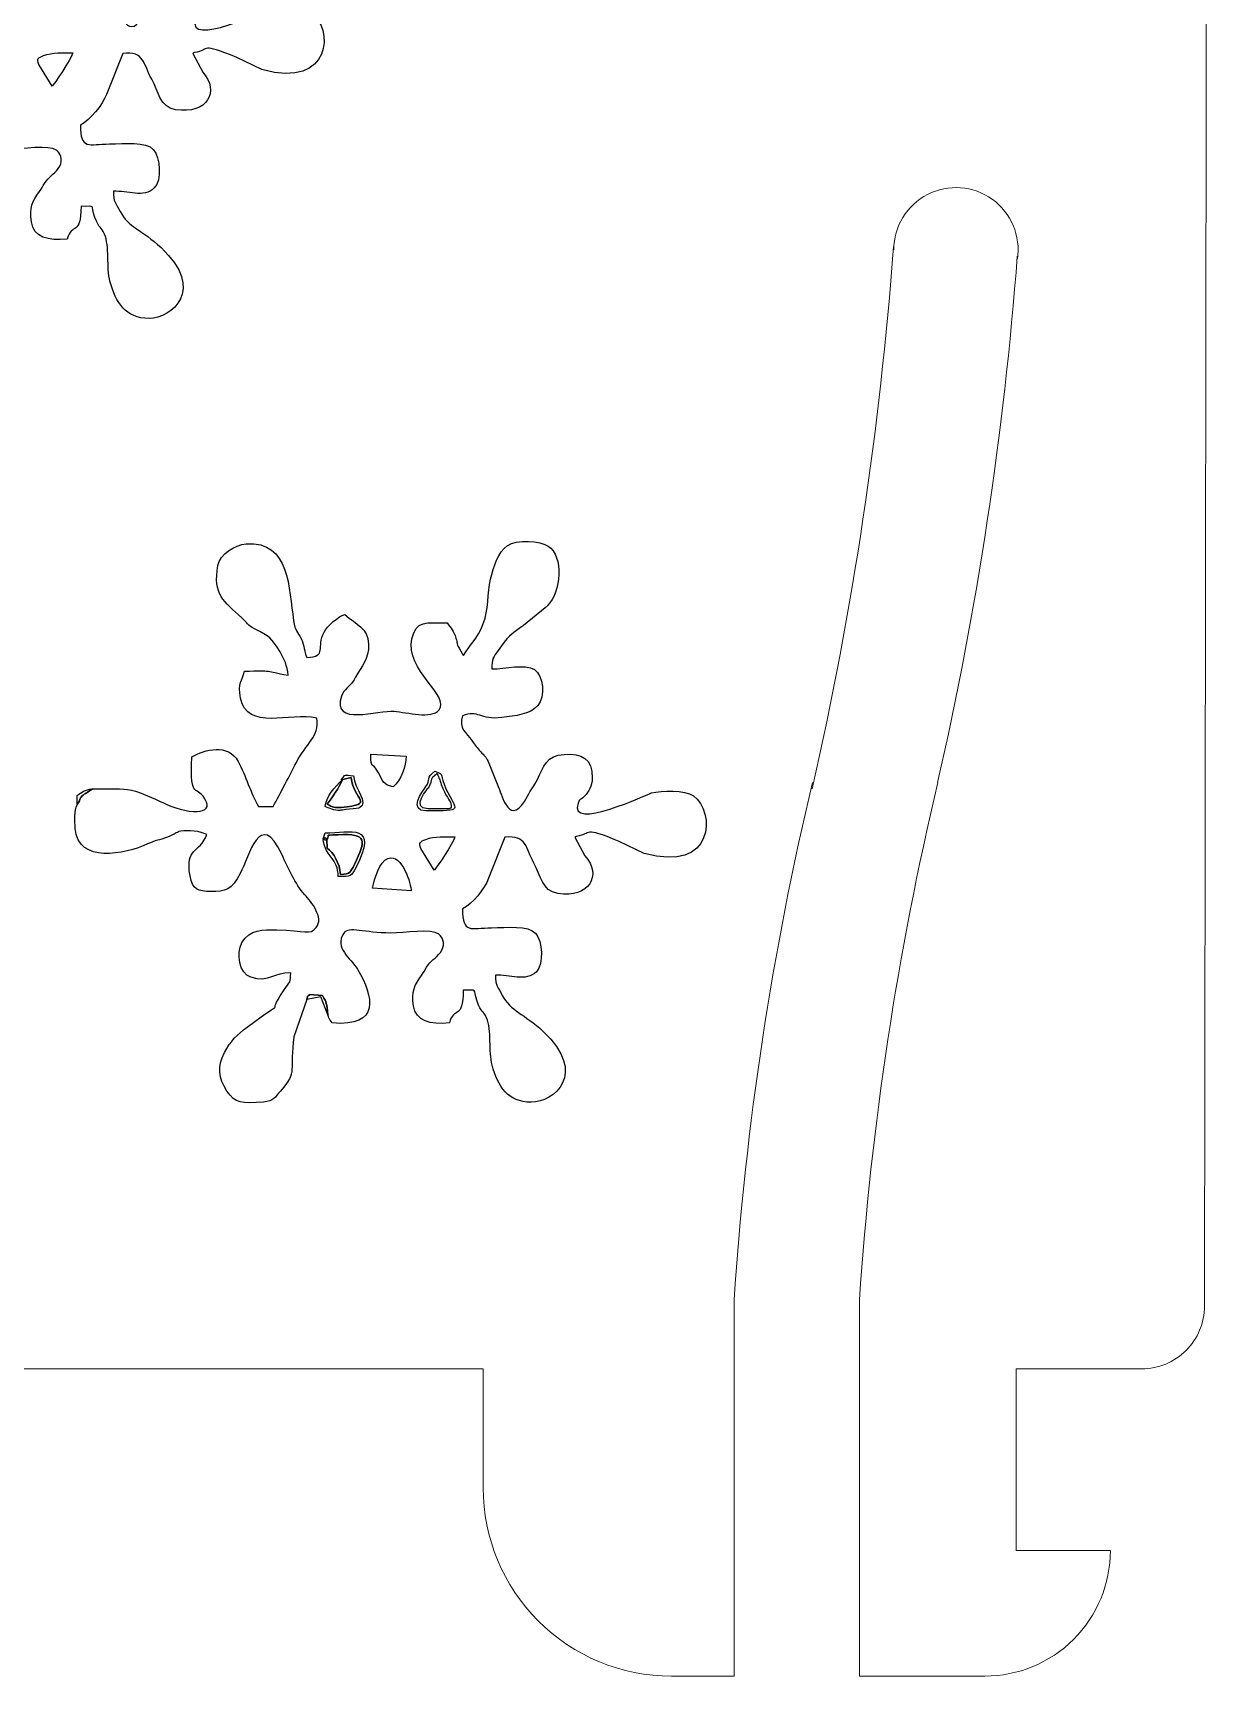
# Model space of a CAD drawing. Header units: centimetres. Extents: x -30.2 to 10.2, y 0.4 to 20.1.
# Drawn here: x -16.696 to -14.825, y 9.796 to 12.416 of the extents above; entities that cross this region are included whole.
import ezdxf

# ---------------------------------------------------------------- set-up
doc = ezdxf.new("R2010")
doc.units = ezdxf.units.CM
doc.header["$MEASUREMENT"] = 0
doc.layers.add('Layer 1', color=7, linetype='Continuous')

msp = doc.modelspace()

# ---------------------------------------------------------------- linework, layer by layer
at = {"layer": 'Layer 1', "color": 250}
for points in [[(-16.86859, 12.1249), (-16.86605, 12.13232), (-16.86923, 12.12813), (-16.86412, 12.13256), (-16.86412, 12.13256), (-16.86412, 12.13256), (-16.84359, 12.13119), (-16.84359, 12.13119), (-16.84359, 12.13119), (-16.83646, 12.11801), (-16.83745, 12.12), (-16.83519, 12.10041), (-16.83519, 12.10041), (-16.83237, 12.0912), (-16.83325, 12.09482), (-16.8281, 12.08722), (-16.8281, 12.08722), (-16.75078, 12.08069), (-16.7618, 12.12911), (-16.78797, 12.1731), (-16.78797, 12.1731), (-16.79846, 12.19072), (-16.82588, 12.20671), (-16.80949, 12.2306), (-16.80949, 12.2306), (-16.80175, 12.24186), (-16.77751, 12.23061), (-16.73471, 12.23061), (-16.73471, 12.23061), (-16.71369, 12.23062), (-16.66975, 12.23805), (-16.65838, 12.22897), (-16.65838, 12.22897), (-16.64918, 12.22161), (-16.64842, 12.20981), (-16.65567, 12.19979), (-16.65567, 12.19979), (-16.66304, 12.18961), (-16.67122, 12.18695), (-16.67758, 12.17624), (-16.67758, 12.17624), (-16.6811, 12.17031), (-16.68114, 12.16936), (-16.68568, 12.16319), (-16.68568, 12.16319), (-16.69709, 12.1477), (-16.70185, 12.13742), (-16.6985, 12.11463), (-16.6985, 12.11463), (-16.6949, 12.09015), (-16.67205, 12.08425), (-16.64132, 12.08722), (-16.64132, 12.08722), (-16.63392, 12.11428), (-16.61946, 12.09109), (-16.61932, 12.13961), (-16.61932, 12.13961), (-16.59415, 12.13892), (-16.60491, 12.14394), (-16.5971, 12.12183), (-16.5971, 12.12183), (-16.59044, 12.103), (-16.58729, 12.10784), (-16.5819, 12.09541), (-16.5819, 12.09541), (-16.57351, 12.07604), (-16.57901, 12.0415), (-16.57314, 12.02001), (-16.57314, 12.02001), (-16.5638, 11.98578), (-16.54845, 11.96085), (-16.5108, 11.96087), (-16.5108, 11.96087), (-16.47495, 11.96087), (-16.41946, 12.00612), (-16.49173, 12.0738), (-16.49173, 12.0738), (-16.52184, 12.10202), (-16.54436, 12.10656), (-16.55698, 12.13129), (-16.55698, 12.13129), (-16.56405, 12.14515), (-16.56774, 12.14618), (-16.5678, 12.16349), (-16.5678, 12.16349), (-16.54547, 12.16482), (-16.51913, 12.15235), (-16.50251, 12.16883), (-16.50251, 12.16883), (-16.49021, 12.18102), (-16.49325, 12.21825), (-16.5037, 12.22982), (-16.5037, 12.22982), (-16.51618, 12.24365), (-16.54954, 12.23939), (-16.57402, 12.23907), (-16.57402, 12.23907), (-16.607, 12.23862), (-16.62034, 12.22908), (-16.62034, 12.2691), (-16.62034, 12.2691), (-16.60425, 12.2772), (-16.58542, 12.30117), (-16.57873, 12.31795), (-16.57873, 12.31795), (-16.57873, 12.31795), (-16.55287, 12.38351), (-16.55287, 12.38351), (-16.55287, 12.38351), (-16.5174, 12.38718), (-16.52036, 12.36655), (-16.50644, 12.34217), (-16.50644, 12.34217), (-16.49559, 12.32314), (-16.49404, 12.29769), (-16.46843, 12.29369), (-16.46843, 12.29369), (-16.41789, 12.28577), (-16.39763, 12.32313), (-16.4252, 12.35368), (-16.4252, 12.35368), (-16.4252, 12.35368), (-16.44122, 12.38348), (-16.44122, 12.38348), (-16.44122, 12.38348), (-16.44047, 12.38404), (-16.44012, 12.38465), (-16.43876, 12.38484), (-16.43876, 12.38484), (-16.41204, 12.38853), (-16.43097, 12.40164), (-16.3708, 12.37692), (-16.3708, 12.37692), (-16.3708, 12.37692), (-16.33077, 12.35766), (-16.33077, 12.35766), (-16.33077, 12.35766), (-16.21762, 12.32603), (-16.21722, 12.4242), (-16.25227, 12.44965), (-16.25227, 12.44965), (-16.2662, 12.45975), (-16.30259, 12.45734), (-16.31926, 12.45403), (-16.31926, 12.45403), (-16.32289, 12.4533), (-16.45318, 12.39166), (-16.43614, 12.43781), (-16.43614, 12.43781), (-16.43274, 12.44705), (-16.43414, 12.44028), (-16.42587, 12.449), (-16.42587, 12.449), (-16.41877, 12.45649), (-16.41372, 12.46478), (-16.41368, 12.47784), (-16.41368, 12.47784), (-16.41359, 12.50931), (-16.4295, 12.51719), (-16.45842, 12.51562), (-16.45842, 12.51562), (-16.48667, 12.51408), (-16.49073, 12.49636), (-16.50106, 12.47548), (-16.50106, 12.47548), (-16.5063, 12.46486), (-16.51146, 12.45943), (-16.51674, 12.44917), (-16.51674, 12.44917), (-16.54421, 12.39578), (-16.55805, 12.45104), (-16.56224, 12.46192), (-16.56224, 12.46192), (-16.56224, 12.46192), (-16.57939, 12.50419), (-16.57939, 12.50419), (-16.57939, 12.50419), (-16.58346, 12.51213), (-16.58568, 12.5135), (-16.59143, 12.5198), (-16.59143, 12.5198), (-16.59778, 12.52676), (-16.59958, 12.52978), (-16.60536, 12.53748), (-16.60536, 12.53748), (-16.61477, 12.55005), (-16.62648, 12.55698), (-16.62034, 12.5769), (-16.62034, 12.5769), (-16.59584, 12.58774), (-16.59209, 12.56953), (-16.55761, 12.57429), (-16.55761, 12.57429), (-16.53642, 12.5772), (-16.5129, 12.57888), (-16.50053, 12.5934), (-16.50053, 12.5934), (-16.48822, 12.60785), (-16.4911, 12.64098), (-16.50578, 12.65069), (-16.50578, 12.65069), (-16.52088, 12.66068), (-16.55215, 12.65176), (-16.57385, 12.65176), (-16.57385, 12.65176), (-16.57363, 12.6678), (-16.57052, 12.67152), (-16.56381, 12.68106), (-16.56381, 12.68106), (-16.54799, 12.70361), (-16.54423, 12.70601), (-16.52319, 12.72126), (-16.52319, 12.72126), (-16.52319, 12.72126), (-16.48853, 12.74944), (-16.48853, 12.74944), (-16.48853, 12.74944), (-16.48778, 12.75011), (-16.48564, 12.7521), (-16.48491, 12.75281), (-16.48491, 12.75281), (-16.46278, 12.77439), (-16.4591, 12.83175), (-16.48359, 12.84773), (-16.48359, 12.84773), (-16.49606, 12.85588), (-16.53376, 12.85904), (-16.54916, 12.84839), (-16.54916, 12.84839), (-16.56331, 12.8386), (-16.57126, 12.81481), (-16.57564, 12.795), (-16.57564, 12.795), (-16.58032, 12.77381), (-16.57948, 12.7438), (-16.58669, 12.72559), (-16.58669, 12.72559), (-16.59782, 12.69748), (-16.60989, 12.69), (-16.6188, 12.6733), (-16.6188, 12.6733), (-16.61939, 12.674), (-16.62108, 12.67515), (-16.6204, 12.67552), (-16.6204, 12.67552), (-16.6204, 12.67552), (-16.62597, 12.68477), (-16.62597, 12.68477), (-16.62597, 12.68477), (-16.63019, 12.69405), (-16.62827, 12.69235), (-16.631, 12.70107), (-16.631, 12.70107), (-16.63457, 12.71249), (-16.6388, 12.7163), (-16.64483, 12.7252), (-16.64483, 12.7252), (-16.67848, 12.72562), (-16.69463, 12.72959), (-16.701, 12.70003), (-16.701, 12.70003), (-16.71186, 12.6496), (-16.63942, 12.60915), (-16.65767, 12.58643), (-16.65767, 12.58643), (-16.66957, 12.57163), (-16.70903, 12.58251), (-16.72953, 12.58441), (-16.72953, 12.58441), (-16.75356, 12.58669), (-16.83048, 12.55944), (-16.8132, 12.60857), (-16.8132, 12.60857), (-16.80943, 12.61924), (-16.80053, 12.62423), (-16.79488, 12.6323), (-16.79488, 12.6323), (-16.78966, 12.63975), (-16.79538, 12.63152), (-16.79105, 12.63888), (-16.79105, 12.63888), (-16.78092, 12.65606), (-16.76937, 12.66743), (-16.77037, 12.6912), (-16.77037, 12.6912), (-16.7715, 12.71811), (-16.78916, 12.72176), (-16.80817, 12.73884), (-16.80817, 12.73884), (-16.81761, 12.73643), (-16.83672, 12.71974), (-16.84124, 12.71073), (-16.84124, 12.71073), (-16.85367, 12.68598), (-16.83554, 12.67171), (-16.86839, 12.67026), (-16.86839, 12.67026), (-16.87349, 12.68013), (-16.87166, 12.68792), (-16.87735, 12.6994), (-16.87735, 12.6994), (-16.88428, 12.71344), (-16.88677, 12.71031), (-16.88977, 12.72926), (-16.88977, 12.72926), (-16.89771, 12.77959), (-16.89491, 12.85614), (-16.96533, 12.85128), (-16.96533, 12.85128), (-16.98375, 12.85001), (-17.00701, 12.83469), (-17.01034, 12.8168), (-17.01034, 12.8168), (-17.01901, 12.77028), (-17.00069, 12.75932), (-16.9723, 12.73351), (-16.9723, 12.73351), (-16.96386, 12.72583), (-16.96265, 12.72115), (-16.95196, 12.71577), (-16.95196, 12.71577), (-16.92753, 12.70348), (-16.92497, 12.70162), (-16.91136, 12.67902), (-16.91136, 12.67902), (-16.9048, 12.66812), (-16.89964, 12.65655), (-16.89861, 12.64181), (-16.89861, 12.64181), (-16.93648, 12.64893), (-16.92188, 12.6494), (-16.96802, 12.64826), (-16.96802, 12.64826), (-16.97183, 12.6326), (-16.97924, 12.62937), (-16.9744, 12.60548), (-16.9744, 12.60548), (-16.9636, 12.55228), (-16.89561, 12.58294), (-16.85259, 12.5734), (-16.85259, 12.5734), (-16.8483, 12.54271), (-16.86988, 12.53334), (-16.88524, 12.50288), (-16.88524, 12.50288), (-16.8916, 12.4903), (-16.8968, 12.48093), (-16.90336, 12.46849), (-16.90336, 12.46849), (-16.90989, 12.45608), (-16.91612, 12.44308), (-16.92254, 12.43242), (-16.92254, 12.43242), (-16.92254, 12.43242), (-16.94563, 12.43253), (-16.94563, 12.43253), (-16.94563, 12.43253), (-16.95793, 12.45285), (-16.96595, 12.48219), (-16.97805, 12.50427), (-16.97805, 12.50427), (-16.99414, 12.53364), (-17.03141, 12.52332), (-17.05196, 12.51184), (-17.05196, 12.51184), (-17.05526, 12.43634), (-17.04379, 12.47236), (-17.02873, 12.4393), (-17.02873, 12.4393), (-17.02394, 12.42879), (-17.03409, 12.42371), (-17.04915, 12.42456), (-17.04915, 12.42456), (-17.08842, 12.42673), (-17.11977, 12.4546), (-17.15464, 12.45971), (-17.15464, 12.45971), (-17.16932, 12.46187), (-17.19449, 12.46038), (-17.21028, 12.46041), (-17.21028, 12.46041), (-17.21028, 12.46041), (-17.21865, 12.4547), (-17.21865, 12.4547), (-17.21865, 12.4547), (-17.22407, 12.45135), (-17.21994, 12.4554), (-17.22524, 12.45081), (-17.22524, 12.45081), (-17.23192, 12.44501), (-17.22788, 12.44667), (-17.23488, 12.43536), (-17.23488, 12.43536), (-17.2395, 12.42625), (-17.239, 12.40976), (-17.2379, 12.39737), (-17.2379, 12.39737), (-17.23287, 12.34062), (-17.15919, 12.35622), (-17.12248, 12.37287), (-17.12248, 12.37287), (-17.10987, 12.3786), (-17.10408, 12.3787), (-17.09099, 12.3835), (-17.09099, 12.3835), (-17.08572, 12.38543), (-17.08176, 12.38808), (-17.07677, 12.39027), (-17.07677, 12.39027), (-17.06978, 12.39339), (-17.0795, 12.39104), (-17.06965, 12.39291), (-17.06965, 12.39291), (-17.05735, 12.39527), (-17.03873, 12.39305), (-17.02794, 12.38785), (-17.02794, 12.38785), (-17.0402, 12.35685), (-17.06275, 12.36822), (-17.05491, 12.32168), (-17.05491, 12.32168), (-17.05129, 12.30022), (-17.04176, 12.2971), (-17.02163, 12.29665), (-17.02163, 12.29665), (-16.99941, 12.29613), (-16.98762, 12.30009), (-16.97468, 12.3258), (-16.97468, 12.3258), (-16.96112, 12.35275), (-16.94256, 12.43045), (-16.90849, 12.35622), (-16.90849, 12.35622), (-16.89784, 12.33301), (-16.88802, 12.30978), (-16.87186, 12.29175), (-16.87186, 12.29175), (-16.86147, 12.28014), (-16.84102, 12.25559), (-16.85364, 12.23954), (-16.85364, 12.23954), (-16.86408, 12.22624), (-16.87025, 12.2354), (-16.91661, 12.23555), (-16.91661, 12.23555), (-16.93875, 12.23561), (-16.95968, 12.23774), (-16.97215, 12.21545), (-16.97215, 12.21545), (-16.98172, 12.19834), (-16.97631, 12.16598), (-16.95813, 12.16018), (-16.95813, 12.16018), (-16.92732, 12.15035), (-16.92192, 12.16889), (-16.89439, 12.16701), (-16.89439, 12.16701), (-16.89449, 12.15127), (-16.89447, 12.15482), (-16.90574, 12.13845), (-16.90574, 12.13845), (-16.93829, 12.09115), (-16.89054, 12.13494), (-16.96371, 12.08068), (-16.96371, 12.08068), (-16.98068, 12.0681), (-16.98966, 12.05902), (-16.99969, 12.04017), (-16.99969, 12.04017), (-17.0118, 12.01741), (-17.00976, 11.99959), (-16.99596, 11.97859), (-16.99596, 11.97859), (-16.98287, 11.95865), (-16.97234, 11.9583), (-16.93764, 11.96124), (-16.93764, 11.96124), (-16.92152, 11.96259), (-16.91948, 11.96881), (-16.91062, 11.97871), (-16.91062, 11.97871), (-16.88259, 12.00997), (-16.89692, 12.01203), (-16.88918, 12.06534), (-16.88918, 12.06534), (-16.88918, 12.06534), (-16.86859, 12.1249), (-16.86859, 12.1249)], [(-16.25923, 10.8749), (-16.25669, 10.88231), (-16.25987, 10.87813), (-16.25476, 10.88255), (-16.25476, 10.88255), (-16.25476, 10.88255), (-16.23423, 10.8812), (-16.23423, 10.8812), (-16.23423, 10.8812), (-16.2271, 10.86802), (-16.22809, 10.87), (-16.22583, 10.85042), (-16.22583, 10.85042), (-16.22301, 10.84119), (-16.22389, 10.84481), (-16.21874, 10.83723), (-16.21874, 10.83723), (-16.14142, 10.8307), (-16.15244, 10.8791), (-16.17861, 10.92311), (-16.17861, 10.92311), (-16.1891, 10.94072), (-16.21652, 10.9567), (-16.20013, 10.98059), (-16.20013, 10.98059), (-16.19239, 10.99187), (-16.16815, 10.98062), (-16.12535, 10.98062), (-16.12535, 10.98062), (-16.10433, 10.98063), (-16.06039, 10.98806), (-16.04902, 10.97896), (-16.04902, 10.97896), (-16.03982, 10.97162), (-16.03906, 10.95982), (-16.04631, 10.94979), (-16.04631, 10.94979), (-16.05368, 10.93962), (-16.06186, 10.93696), (-16.06822, 10.92624), (-16.06822, 10.92624), (-16.07174, 10.92031), (-16.07178, 10.91937), (-16.07632, 10.9132), (-16.07632, 10.9132), (-16.08773, 10.89771), (-16.09249, 10.88742), (-16.08914, 10.86464), (-16.08914, 10.86464), (-16.08554, 10.84015), (-16.06269, 10.83424), (-16.03196, 10.83723), (-16.03196, 10.83723), (-16.02456, 10.86428), (-16.0101, 10.8411), (-16.00996, 10.88961), (-16.00996, 10.88961), (-15.98479, 10.88891), (-15.99555, 10.89393), (-15.98774, 10.87183), (-15.98774, 10.87183), (-15.98108, 10.853), (-15.97793, 10.85784), (-15.97254, 10.84541), (-15.97254, 10.84541), (-15.96415, 10.82605), (-15.96965, 10.79151), (-15.96378, 10.77), (-15.96378, 10.77), (-15.95444, 10.73577), (-15.93909, 10.71085), (-15.90144, 10.71086), (-15.90144, 10.71086), (-15.86559, 10.71086), (-15.8101, 10.75612), (-15.88237, 10.8238), (-15.88237, 10.8238), (-15.91248, 10.85201), (-15.935, 10.85655), (-15.94762, 10.88128), (-15.94762, 10.88128), (-15.95469, 10.89514), (-15.95838, 10.89618), (-15.95844, 10.9135), (-15.95844, 10.9135), (-15.93611, 10.91483), (-15.90977, 10.90235), (-15.89315, 10.91883), (-15.89315, 10.91883), (-15.88085, 10.93103), (-15.88389, 10.96824), (-15.89434, 10.97982), (-15.89434, 10.97982), (-15.90682, 10.99364), (-15.94018, 10.9894), (-15.96466, 10.98906), (-15.96466, 10.98906), (-15.99764, 10.98862), (-16.01098, 10.97907), (-16.01098, 11.0191), (-16.01098, 11.0191), (-15.99489, 11.0272), (-15.97606, 11.05116), (-15.96937, 11.06796), (-15.96937, 11.06796), (-15.96937, 11.06796), (-15.94351, 11.13351), (-15.94351, 11.13351), (-15.94351, 11.13351), (-15.90804, 11.13718), (-15.911, 11.11654), (-15.89708, 11.09216), (-15.89708, 11.09216), (-15.88623, 11.07315), (-15.88468, 11.0477), (-15.85907, 11.04369), (-15.85907, 11.04369), (-15.80853, 11.03577), (-15.78827, 11.07312), (-15.81584, 11.10368), (-15.81584, 11.10368), (-15.81584, 11.10368), (-15.83186, 11.13347), (-15.83186, 11.13347), (-15.83186, 11.13347), (-15.83111, 11.13405), (-15.83076, 11.13466), (-15.8294, 11.13484), (-15.8294, 11.13484), (-15.80268, 11.13853), (-15.82161, 11.15165), (-15.76144, 11.12692), (-15.76144, 11.12692), (-15.76144, 11.12692), (-15.72141, 11.10765), (-15.72141, 11.10765), (-15.72141, 11.10765), (-15.60826, 11.07602), (-15.60786, 11.17421), (-15.64291, 11.19965), (-15.64291, 11.19965), (-15.65684, 11.20975), (-15.69323, 11.20735), (-15.7099, 11.20403), (-15.7099, 11.20403), (-15.71353, 11.2033), (-15.84382, 11.14166), (-15.82678, 11.18782), (-15.82678, 11.18782), (-15.82338, 11.19705), (-15.82478, 11.19029), (-15.81651, 11.19901), (-15.81651, 11.19901), (-15.80941, 11.2065), (-15.80436, 11.21479), (-15.80432, 11.22784), (-15.80432, 11.22784), (-15.80423, 11.25931), (-15.82014, 11.26718), (-15.84906, 11.26561), (-15.84906, 11.26561), (-15.87731, 11.26408), (-15.88137, 11.24636), (-15.8917, 11.22548), (-15.8917, 11.22548), (-15.89694, 11.21486), (-15.9021, 11.20942), (-15.90738, 11.19918), (-15.90738, 11.19918), (-15.93485, 11.14579), (-15.94869, 11.20103), (-15.95288, 11.21191), (-15.95288, 11.21191), (-15.95288, 11.21191), (-15.97003, 11.25418), (-15.97003, 11.25418), (-15.97003, 11.25418), (-15.9741, 11.26213), (-15.97632, 11.26349), (-15.98207, 11.26979), (-15.98207, 11.26979), (-15.98842, 11.27677), (-15.99022, 11.27977), (-15.996, 11.28749), (-15.996, 11.28749), (-16.00541, 11.30005), (-16.01712, 11.30697), (-16.01098, 11.3269), (-16.01098, 11.3269), (-15.98648, 11.33774), (-15.98273, 11.31954), (-15.94825, 11.32428), (-15.94825, 11.32428), (-15.92706, 11.32721), (-15.90354, 11.32887), (-15.89117, 11.34339), (-15.89117, 11.34339), (-15.87886, 11.35784), (-15.88174, 11.39097), (-15.89642, 11.4007), (-15.89642, 11.4007), (-15.91152, 11.41068), (-15.94279, 11.40175), (-15.96449, 11.40175), (-15.96449, 11.40175), (-15.96427, 11.41781), (-15.96116, 11.42151), (-15.95445, 11.43106), (-15.95445, 11.43106), (-15.93863, 11.45361), (-15.93487, 11.45601), (-15.91383, 11.47127), (-15.91383, 11.47127), (-15.91383, 11.47127), (-15.87917, 11.49944), (-15.87917, 11.49944), (-15.87917, 11.49944), (-15.87842, 11.50012), (-15.87628, 11.50211), (-15.87555, 11.5028), (-15.87555, 11.5028), (-15.85342, 11.52438), (-15.84974, 11.58175), (-15.87423, 11.59773), (-15.87423, 11.59773), (-15.8867, 11.60588), (-15.9244, 11.60904), (-15.9398, 11.59839), (-15.9398, 11.59839), (-15.95395, 11.5886), (-15.9619, 11.56481), (-15.96628, 11.545), (-15.96628, 11.545), (-15.97096, 11.52381), (-15.97012, 11.49379), (-15.97733, 11.47558), (-15.97733, 11.47558), (-15.98846, 11.44747), (-16.00053, 11.44001), (-16.00944, 11.4233), (-16.00944, 11.4233), (-16.01003, 11.42399), (-16.01172, 11.42514), (-16.01104, 11.42551), (-16.01104, 11.42551), (-16.01104, 11.42551), (-16.01661, 11.43476), (-16.01661, 11.43476), (-16.01661, 11.43476), (-16.02083, 11.44406), (-16.01891, 11.44235), (-16.02164, 11.45107), (-16.02164, 11.45107), (-16.02521, 11.4625), (-16.02944, 11.46631), (-16.03547, 11.4752), (-16.03547, 11.4752), (-16.06912, 11.47563), (-16.08527, 11.47958), (-16.09164, 11.45004), (-16.09164, 11.45004), (-16.1025, 11.39961), (-16.03006, 11.35915), (-16.04831, 11.33642), (-16.04831, 11.33642), (-16.06021, 11.32163), (-16.09967, 11.3325), (-16.12017, 11.33442), (-16.12017, 11.33442), (-16.1442, 11.33669), (-16.22112, 11.30944), (-16.20384, 11.35856), (-16.20384, 11.35856), (-16.20007, 11.36925), (-16.19117, 11.37422), (-16.18552, 11.38231), (-16.18552, 11.38231), (-16.1803, 11.38975), (-16.18602, 11.38153), (-16.18169, 11.38888), (-16.18169, 11.38888), (-16.17156, 11.40607), (-16.16001, 11.41744), (-16.16101, 11.44121), (-16.16101, 11.44121), (-16.16214, 11.46812), (-16.1798, 11.47176), (-16.19881, 11.48883), (-16.19881, 11.48883), (-16.20825, 11.48643), (-16.22736, 11.46974), (-16.23188, 11.46074), (-16.23188, 11.46074), (-16.24431, 11.43597), (-16.22618, 11.4217), (-16.25903, 11.42025), (-16.25903, 11.42025), (-16.26413, 11.43014), (-16.2623, 11.43791), (-16.26799, 11.44939), (-16.26799, 11.44939), (-16.27492, 11.46343), (-16.27741, 11.46031), (-16.28041, 11.47926), (-16.28041, 11.47926), (-16.28835, 11.52958), (-16.28555, 11.60614), (-16.35597, 11.60128), (-16.35597, 11.60128), (-16.37439, 11.60001), (-16.39765, 11.58468), (-16.40098, 11.56679), (-16.40098, 11.56679), (-16.40965, 11.52027), (-16.39133, 11.50932), (-16.36294, 11.4835), (-16.36294, 11.4835), (-16.3545, 11.47582), (-16.35329, 11.47115), (-16.3426, 11.46577), (-16.3426, 11.46577), (-16.31817, 11.45348), (-16.31561, 11.45162), (-16.302, 11.42901), (-16.302, 11.42901), (-16.29544, 11.41812), (-16.29028, 11.40656), (-16.28925, 11.39181), (-16.28925, 11.39181), (-16.32712, 11.39893), (-16.31252, 11.39939), (-16.35866, 11.39826), (-16.35866, 11.39826), (-16.36247, 11.38261), (-16.36988, 11.37936), (-16.36504, 11.35547), (-16.36504, 11.35547), (-16.35424, 11.30228), (-16.28625, 11.33294), (-16.24323, 11.32341), (-16.24323, 11.32341), (-16.23894, 11.2927), (-16.26052, 11.28333), (-16.27588, 11.25289), (-16.27588, 11.25289), (-16.28224, 11.24031), (-16.28744, 11.23094), (-16.294, 11.21849), (-16.294, 11.21849), (-16.30053, 11.20609), (-16.30676, 11.19308), (-16.31318, 11.18242), (-16.31318, 11.18242), (-16.31318, 11.18242), (-16.33627, 11.18252), (-16.33627, 11.18252), (-16.33627, 11.18252), (-16.34857, 11.20284), (-16.35659, 11.2322), (-16.36869, 11.25427), (-16.36869, 11.25427), (-16.38478, 11.28363), (-16.42205, 11.27332), (-16.4426, 11.26184), (-16.4426, 11.26184), (-16.4459, 11.18633), (-16.43443, 11.22236), (-16.41937, 11.18929), (-16.41937, 11.18929), (-16.41458, 11.17879), (-16.42473, 11.17372), (-16.43979, 11.17456), (-16.43979, 11.17456), (-16.47906, 11.17673), (-16.51041, 11.20459), (-16.54528, 11.20971), (-16.54528, 11.20971), (-16.55996, 11.21188), (-16.58513, 11.21038), (-16.60092, 11.2104), (-16.60092, 11.2104), (-16.60092, 11.2104), (-16.60929, 11.2047), (-16.60929, 11.2047), (-16.60929, 11.2047), (-16.61471, 11.20135), (-16.61058, 11.2054), (-16.61588, 11.20081), (-16.61588, 11.20081), (-16.62256, 11.19502), (-16.61852, 11.19666), (-16.62552, 11.18535), (-16.62552, 11.18535), (-16.63014, 11.17626), (-16.62964, 11.15976), (-16.62854, 11.14737), (-16.62854, 11.14737), (-16.62351, 11.09063), (-16.54983, 11.10622), (-16.51312, 11.12287), (-16.51312, 11.12287), (-16.50051, 11.12861), (-16.49472, 11.12869), (-16.48163, 11.1335), (-16.48163, 11.1335), (-16.47636, 11.13543), (-16.4724, 11.13807), (-16.46741, 11.14028), (-16.46741, 11.14028), (-16.46042, 11.14338), (-16.47014, 11.14103), (-16.46029, 11.1429), (-16.46029, 11.1429), (-16.44799, 11.14526), (-16.42937, 11.14305), (-16.41858, 11.13785), (-16.41858, 11.13785), (-16.43084, 11.10685), (-16.45339, 11.11822), (-16.44555, 11.07167), (-16.44555, 11.07167), (-16.44193, 11.05022), (-16.4324, 11.0471), (-16.41227, 11.04666), (-16.41227, 11.04666), (-16.39005, 11.04613), (-16.37826, 11.05008), (-16.36532, 11.0758), (-16.36532, 11.0758), (-16.35176, 11.10274), (-16.3332, 11.18045), (-16.29913, 11.10623), (-16.29913, 11.10623), (-16.28848, 11.08302), (-16.27866, 11.05979), (-16.2625, 11.04175), (-16.2625, 11.04175), (-16.25211, 11.03015), (-16.23166, 11.0056), (-16.24428, 10.98953), (-16.24428, 10.98953), (-16.25472, 10.97623), (-16.26089, 10.98541), (-16.30725, 10.98554), (-16.30725, 10.98554), (-16.32939, 10.9856), (-16.35032, 10.98773), (-16.36279, 10.96545), (-16.36279, 10.96545), (-16.37236, 10.94834), (-16.36695, 10.91598), (-16.34877, 10.91018), (-16.34877, 10.91018), (-16.31796, 10.90034), (-16.31256, 10.91889), (-16.28503, 10.91701), (-16.28503, 10.91701), (-16.28513, 10.90128), (-16.28511, 10.90481), (-16.29638, 10.88845), (-16.29638, 10.88845), (-16.32893, 10.84116), (-16.28118, 10.88495), (-16.35435, 10.83067), (-16.35435, 10.83067), (-16.37132, 10.81809), (-16.3803, 10.80901), (-16.39033, 10.79017), (-16.39033, 10.79017), (-16.40244, 10.7674), (-16.4004, 10.74959), (-16.3866, 10.72858), (-16.3866, 10.72858), (-16.37351, 10.70866), (-16.36298, 10.70831), (-16.32828, 10.71123), (-16.32828, 10.71123), (-16.31216, 10.7126), (-16.31012, 10.71882), (-16.30126, 10.7287), (-16.30126, 10.7287), (-16.27323, 10.75996), (-16.28756, 10.76202), (-16.27982, 10.81535), (-16.27982, 10.81535), (-16.27982, 10.81535), (-16.25923, 10.8749), (-16.25923, 10.8749)]]:
    msp.add_open_spline(points, degree=3, knots=[0, 0, 0, 0, 0.0081301, 0.0081301, 0.0081301, 0.0081301, 0.0162602, 0.0162602, 0.0162602, 0.0162602, 0.0243902, 0.0243902, 0.0243902, 0.0243902, 0.0325203, 0.0325203, 0.0325203, 0.0325203, 0.0406504, 0.0406504, 0.0406504, 0.0406504, 0.0487805, 0.0487805, 0.0487805, 0.0487805, 0.0569106, 0.0569106, 0.0569106, 0.0569106, 0.0650407, 0.0650407, 0.0650407, 0.0650407, 0.0731707, 0.0731707, 0.0731707, 0.0731707, 0.0813008, 0.0813008, 0.0813008, 0.0813008, 0.0894309, 0.0894309, 0.0894309, 0.0894309, 0.097561, 0.097561, 0.097561, 0.097561, 0.1056911, 0.1056911, 0.1056911, 0.1056911, 0.1138211, 0.1138211, 0.1138211, 0.1138211, 0.1219512, 0.1219512, 0.1219512, 0.1219512, 0.1300813, 0.1300813, 0.1300813, 0.1300813, 0.1382114, 0.1382114, 0.1382114, 0.1382114, 0.1463415, 0.1463415, 0.1463415, 0.1463415, 0.1544715, 0.1544715, 0.1544715, 0.1544715, 0.1626016, 0.1626016, 0.1626016, 0.1626016, 0.1707317, 0.1707317, 0.1707317, 0.1707317, 0.1788618, 0.1788618, 0.1788618, 0.1788618, 0.1869919, 0.1869919, 0.1869919, 0.1869919, 0.195122, 0.195122, 0.195122, 0.195122, 0.203252, 0.203252, 0.203252, 0.203252, 0.2113821, 0.2113821, 0.2113821, 0.2113821, 0.2195122, 0.2195122, 0.2195122, 0.2195122, 0.2276423, 0.2276423, 0.2276423, 0.2276423, 0.2357724, 0.2357724, 0.2357724, 0.2357724, 0.2439024, 0.2439024, 0.2439024, 0.2439024, 0.2520325, 0.2520325, 0.2520325, 0.2520325, 0.2601626, 0.2601626, 0.2601626, 0.2601626, 0.2682927, 0.2682927, 0.2682927, 0.2682927, 0.2764228, 0.2764228, 0.2764228, 0.2764228, 0.2845528, 0.2845528, 0.2845528, 0.2845528, 0.2926829, 0.2926829, 0.2926829, 0.2926829, 0.300813, 0.300813, 0.300813, 0.300813, 0.3089431, 0.3089431, 0.3089431, 0.3089431, 0.3170732, 0.3170732, 0.3170732, 0.3170732, 0.3252033, 0.3252033, 0.3252033, 0.3252033, 0.3333333, 0.3333333, 0.3333333, 0.3333333, 0.3414634, 0.3414634, 0.3414634, 0.3414634, 0.3495935, 0.3495935, 0.3495935, 0.3495935, 0.3577236, 0.3577236, 0.3577236, 0.3577236, 0.3658537, 0.3658537, 0.3658537, 0.3658537, 0.3739837, 0.3739837, 0.3739837, 0.3739837, 0.3821138, 0.3821138, 0.3821138, 0.3821138, 0.3902439, 0.3902439, 0.3902439, 0.3902439, 0.398374, 0.398374, 0.398374, 0.398374, 0.4065041, 0.4065041, 0.4065041, 0.4065041, 0.4146341, 0.4146341, 0.4146341, 0.4146341, 0.4227642, 0.4227642, 0.4227642, 0.4227642, 0.4308943, 0.4308943, 0.4308943, 0.4308943, 0.4390244, 0.4390244, 0.4390244, 0.4390244, 0.4471545, 0.4471545, 0.4471545, 0.4471545, 0.4552846, 0.4552846, 0.4552846, 0.4552846, 0.4634146, 0.4634146, 0.4634146, 0.4634146, 0.4715447, 0.4715447, 0.4715447, 0.4715447, 0.4796748, 0.4796748, 0.4796748, 0.4796748, 0.4878049, 0.4878049, 0.4878049, 0.4878049, 0.495935, 0.495935, 0.495935, 0.495935, 0.504065, 0.504065, 0.504065, 0.504065, 0.5121951, 0.5121951, 0.5121951, 0.5121951, 0.5203252, 0.5203252, 0.5203252, 0.5203252, 0.5284553, 0.5284553, 0.5284553, 0.5284553, 0.5365854, 0.5365854, 0.5365854, 0.5365854, 0.5447154, 0.5447154, 0.5447154, 0.5447154, 0.5528455, 0.5528455, 0.5528455, 0.5528455, 0.5609756, 0.5609756, 0.5609756, 0.5609756, 0.5691057, 0.5691057, 0.5691057, 0.5691057, 0.5772358, 0.5772358, 0.5772358, 0.5772358, 0.5853659, 0.5853659, 0.5853659, 0.5853659, 0.5934959, 0.5934959, 0.5934959, 0.5934959, 0.601626, 0.601626, 0.601626, 0.601626, 0.6097561, 0.6097561, 0.6097561, 0.6097561, 0.6178862, 0.6178862, 0.6178862, 0.6178862, 0.6260163, 0.6260163, 0.6260163, 0.6260163, 0.6341463, 0.6341463, 0.6341463, 0.6341463, 0.6422764, 0.6422764, 0.6422764, 0.6422764, 0.6504065, 0.6504065, 0.6504065, 0.6504065, 0.6585366, 0.6585366, 0.6585366, 0.6585366, 0.6666667, 0.6666667, 0.6666667, 0.6666667, 0.6747967, 0.6747967, 0.6747967, 0.6747967, 0.6829268, 0.6829268, 0.6829268, 0.6829268, 0.6910569, 0.6910569, 0.6910569, 0.6910569, 0.699187, 0.699187, 0.699187, 0.699187, 0.7073171, 0.7073171, 0.7073171, 0.7073171, 0.7154472, 0.7154472, 0.7154472, 0.7154472, 0.7235772, 0.7235772, 0.7235772, 0.7235772, 0.7317073, 0.7317073, 0.7317073, 0.7317073, 0.7398374, 0.7398374, 0.7398374, 0.7398374, 0.7479675, 0.7479675, 0.7479675, 0.7479675, 0.7560976, 0.7560976, 0.7560976, 0.7560976, 0.7642276, 0.7642276, 0.7642276, 0.7642276, 0.7723577, 0.7723577, 0.7723577, 0.7723577, 0.7804878, 0.7804878, 0.7804878, 0.7804878, 0.7886179, 0.7886179, 0.7886179, 0.7886179, 0.796748, 0.796748, 0.796748, 0.796748, 0.804878, 0.804878, 0.804878, 0.804878, 0.8130081, 0.8130081, 0.8130081, 0.8130081, 0.8211382, 0.8211382, 0.8211382, 0.8211382, 0.8292683, 0.8292683, 0.8292683, 0.8292683, 0.8373984, 0.8373984, 0.8373984, 0.8373984, 0.8455285, 0.8455285, 0.8455285, 0.8455285, 0.8536585, 0.8536585, 0.8536585, 0.8536585, 0.8617886, 0.8617886, 0.8617886, 0.8617886, 0.8699187, 0.8699187, 0.8699187, 0.8699187, 0.8780488, 0.8780488, 0.8780488, 0.8780488, 0.8861789, 0.8861789, 0.8861789, 0.8861789, 0.8943089, 0.8943089, 0.8943089, 0.8943089, 0.902439, 0.902439, 0.902439, 0.902439, 0.9105691, 0.9105691, 0.9105691, 0.9105691, 0.9186992, 0.9186992, 0.9186992, 0.9186992, 0.9268293, 0.9268293, 0.9268293, 0.9268293, 0.9349593, 0.9349593, 0.9349593, 0.9349593, 0.9430894, 0.9430894, 0.9430894, 0.9430894, 0.9512195, 0.9512195, 0.9512195, 0.9512195, 0.9593496, 0.9593496, 0.9593496, 0.9593496, 0.9674797, 0.9674797, 0.9674797, 0.9674797, 0.9756098, 0.9756098, 0.9756098, 0.9756098, 0.9837398, 0.9837398, 0.9837398, 0.9837398, 1, 1, 1, 1], dxfattribs=at)
at = {"layer": 'Layer 1', "color": 1, "lineweight": 9}
for points in [[(-14.82549, 12.21114), (-14.82549, 12.21114), (-14.82556, 12.6565), (-14.82556, 12.6565)], [(-15.45368, 11.21066), (-15.38889, 11.49517), (-15.34548, 11.7843), (-15.32381, 12.07551)], [(-15.25365, 11.22066), (-15.19034, 11.49698), (-15.1478, 11.77767), (-15.12643, 12.06036)], [(-15.45304, 11.22066), (-15.51762, 10.94961), (-15.55943, 10.67366), (-15.57804, 10.39566)], [(-15.25306, 11.22066), (-15.31764, 10.94961), (-15.35945, 10.67366), (-15.37806, 10.39566)], [(-15.57802, 10.39566), (-15.57802, 10.39566), (-15.57802, 9.79566), (-15.57802, 9.79566)], [(-15.37806, 10.39566), (-15.37806, 10.39566), (-15.37806, 9.79566), (-15.37806, 9.79566)], [(-17.49787, 10.28569), (-17.49787, 10.28569), (-15.97802, 10.28569), (-15.97802, 10.28569)], [(-15.97802, 10.28569), (-15.97802, 10.28569), (-15.97802, 10.09566), (-15.97802, 10.09566)], [(-15.12806, 10.2857), (-15.12806, 10.2857), (-14.92806, 10.2857), (-14.92806, 10.2857)], [(-15.12806, 10.2857), (-15.12806, 10.2857), (-15.12806, 9.9957), (-15.12806, 9.9957)], [(-15.12806, 9.99576), (-15.12806, 9.99576), (-14.97806, 9.99576), (-14.97806, 9.99576)], [(-15.67802, 9.79573), (-15.67802, 9.79573), (-15.57802, 9.79573), (-15.57802, 9.79573)], [(-15.37806, 9.79573), (-15.37806, 9.79573), (-15.17806, 9.79573), (-15.17806, 9.79573)]]:
    msp.add_open_spline(points, degree=3, dxfattribs=at)
at = {"layer": 'Layer 1', "color": 7}
for points, knots in [([(-16.66555, 12.33099), (-16.66314, 12.33292), (-16.63474, 12.37414), (-16.63249, 12.38422), (-16.63249, 12.38422), (-16.6467, 12.38423), (-16.66564, 12.38541), (-16.6789, 12.38003), (-16.6789, 12.38003), (-16.68851, 12.37613), (-16.68996, 12.37547), (-16.68682, 12.3656), (-16.68682, 12.3656), (-16.68682, 12.3656), (-16.66555, 12.33099), (-16.66555, 12.33099)], [0, 0, 0, 0, 0.2, 0.2, 0.2, 0.2, 0.4, 0.4, 0.4, 0.4, 0.6, 0.6, 0.6, 0.6, 1, 1, 1, 1]), ([(-16.12186, 11.21389), (-16.10904, 11.22417), (-16.10077, 11.24648), (-16.10084, 11.26293), (-16.10084, 11.26293), (-16.10084, 11.26293), (-16.1574, 11.26596), (-16.1574, 11.26596), (-16.1574, 11.26596), (-16.1563, 11.2381), (-16.15596, 11.25629), (-16.14503, 11.23638), (-16.14503, 11.23638), (-16.13732, 11.22237), (-16.13866, 11.21758), (-16.12186, 11.21389)], [0, 0, 0, 0, 0.2, 0.2, 0.2, 0.2, 0.4, 0.4, 0.4, 0.4, 0.6, 0.6, 0.6, 0.6, 1, 1, 1, 1]), ([(-16.20429, 11.22526), (-16.20429, 11.22526), (-16.20298, 11.22441), (-16.20298, 11.22441), (-16.20298, 11.22441), (-16.20756, 11.21189), (-16.21949, 11.19689), (-16.2268, 11.18593), (-16.2268, 11.18593), (-16.21737, 11.18141), (-16.2148, 11.1799), (-16.20445, 11.18097), (-16.20445, 11.18097), (-16.14797, 11.18675), (-16.18521, 11.19198), (-16.1884, 11.22848), (-16.1884, 11.22848), (-16.1884, 11.22848), (-16.20429, 11.22526), (-16.20429, 11.22526)], [0, 0, 0, 0, 0.1666667, 0.1666667, 0.1666667, 0.1666667, 0.3333333, 0.3333333, 0.3333333, 0.3333333, 0.5, 0.5, 0.5, 0.5, 0.6666667, 0.6666667, 0.6666667, 0.6666667, 1, 1, 1, 1]), ([(-16.0659, 11.17894), (-16.02679, 11.17894), (-16.02778, 11.17629), (-16.02973, 11.18706), (-16.02973, 11.18706), (-16.03072, 11.19255), (-16.03837, 11.19907), (-16.04484, 11.2175), (-16.04484, 11.2175), (-16.04793, 11.22626), (-16.04785, 11.22727), (-16.05182, 11.23499), (-16.05182, 11.23499), (-16.06533, 11.22533), (-16.05605, 11.22768), (-16.06492, 11.21296), (-16.06492, 11.21296), (-16.06494, 11.21292), (-16.09534, 11.17894), (-16.0659, 11.17894)], [0, 0, 0, 0, 0.1666667, 0.1666667, 0.1666667, 0.1666667, 0.3333333, 0.3333333, 0.3333333, 0.3333333, 0.5, 0.5, 0.5, 0.5, 0.6666667, 0.6666667, 0.6666667, 0.6666667, 1, 1, 1, 1]), ([(-16.22716, 11.13001), (-16.22716, 11.13001), (-16.22716, 11.12996), (-16.22716, 11.12996), (-16.22716, 11.12996), (-16.22716, 11.12996), (-16.22676, 11.11598), (-16.22676, 11.11598), (-16.22676, 11.11598), (-16.21686, 11.10871), (-16.20646, 11.09185), (-16.20581, 11.07401), (-16.20581, 11.07401), (-16.18893, 11.07541), (-16.18996, 11.07716), (-16.18353, 11.09022), (-16.18353, 11.09022), (-16.16471, 11.12848), (-16.1618, 11.13974), (-16.2095, 11.13746), (-16.2095, 11.13746), (-16.23437, 11.13628), (-16.2213, 11.13831), (-16.22716, 11.13001)], [0, 0, 0, 0, 0.1428571, 0.1428571, 0.1428571, 0.1428571, 0.2857143, 0.2857143, 0.2857143, 0.2857143, 0.4285714, 0.4285714, 0.4285714, 0.4285714, 0.5714286, 0.5714286, 0.5714286, 0.5714286, 0.7142857, 0.7142857, 0.7142857, 0.7142857, 1, 1, 1, 1]), ([(-16.05619, 11.08098), (-16.05378, 11.08291), (-16.02538, 11.12414), (-16.02313, 11.13423), (-16.02313, 11.13423), (-16.03734, 11.13424), (-16.05628, 11.1354), (-16.06954, 11.13002), (-16.06954, 11.13002), (-16.07915, 11.12614), (-16.0806, 11.12547), (-16.07746, 11.1156), (-16.07746, 11.1156), (-16.07746, 11.1156), (-16.05619, 11.08098), (-16.05619, 11.08098)], [0, 0, 0, 0, 0.2, 0.2, 0.2, 0.2, 0.4, 0.4, 0.4, 0.4, 0.6, 0.6, 0.6, 0.6, 1, 1, 1, 1]), ([(-16.09289, 11.04813), (-16.09305, 11.05768), (-16.10682, 11.10805), (-16.12986, 11.09952), (-16.12986, 11.09952), (-16.144, 11.09427), (-16.15117, 11.06873), (-16.15435, 11.05203), (-16.15435, 11.05203), (-16.15435, 11.05203), (-16.09289, 11.04813), (-16.09289, 11.04813)], [0, 0, 0, 0, 0.25, 0.25, 0.25, 0.25, 0.5, 0.5, 0.5, 0.5, 1, 1, 1, 1])]:
    msp.add_open_spline(points, degree=3, knots=knots, dxfattribs=at)
at = {"layer": 'Layer 1', "color": 242, "lineweight": 9}
msp.add_open_spline([(-14.82806, 10.38569), (-14.82806, 10.38569), (-14.82535, 12.30456), (-14.82535, 12.30456)], degree=3, dxfattribs=at)
at = {"layer": 'Layer 1', "color": 1, "lineweight": 9}
for points, knots in [([(-15.12627, 12.05547), (-15.1207, 12.09225), (-15.13621, 12.12908), (-15.16642, 12.15082), (-15.16642, 12.15082), (-15.19665, 12.17254), (-15.23649, 12.17551), (-15.2696, 12.15848), (-15.2696, 12.15848), (-15.3027, 12.14147), (-15.3235, 12.10736), (-15.32344, 12.07015)], [0, 0, 0, 0, 0.25, 0.25, 0.25, 0.25, 0.5, 0.5, 0.5, 0.5, 1, 1, 1, 1]), ([(-14.92806, 10.2857), (-14.90154, 10.2857), (-14.8761, 10.29623), (-14.85735, 10.31498), (-14.85735, 10.31498), (-14.8386, 10.33373), (-14.82806, 10.35918), (-14.82806, 10.38569)], [0, 0, 0, 0, 0.3333333, 0.3333333, 0.3333333, 0.3333333, 1, 1, 1, 1]), ([(-15.97802, 10.09574), (-15.97802, 10.01617), (-15.94641, 9.93987), (-15.89015, 9.8836), (-15.89015, 9.8836), (-15.83389, 9.82735), (-15.75758, 9.79573), (-15.67802, 9.79573)], [0, 0, 0, 0, 0.3333333, 0.3333333, 0.3333333, 0.3333333, 1, 1, 1, 1]), ([(-15.17806, 9.79573), (-15.12502, 9.79573), (-15.07415, 9.81681), (-15.03664, 9.85432), (-15.03664, 9.85432), (-14.99913, 9.89182), (-14.97806, 9.94269), (-14.97806, 9.99573)], [0, 0, 0, 0, 0.3333333, 0.3333333, 0.3333333, 0.3333333, 1, 1, 1, 1])]:
    msp.add_open_spline(points, degree=3, knots=knots, dxfattribs=at)
at = {"layer": 'Layer 1', "color": 39}
msp.add_open_spline([(-16.20429, 11.22526), (-16.20429, 11.22526), (-16.1884, 11.22848), (-16.1884, 11.22848), (-16.1884, 11.22848), (-16.18521, 11.19198), (-16.14797, 11.18675), (-16.20445, 11.18097), (-16.20445, 11.18097), (-16.2148, 11.1799), (-16.21737, 11.18141), (-16.2268, 11.18593), (-16.2268, 11.18593), (-16.21949, 11.19689), (-16.20756, 11.21189), (-16.20298, 11.22441), (-16.20298, 11.22441), (-16.21393, 11.21551), (-16.22904, 11.19642), (-16.23021, 11.18252), (-16.23021, 11.18252), (-16.22407, 11.17956), (-16.21526, 11.17548), (-16.20664, 11.17622), (-16.20664, 11.17622), (-16.20656, 11.17622), (-16.17612, 11.17997), (-16.17555, 11.1803), (-16.17555, 11.1803), (-16.15934, 11.18934), (-16.1831, 11.20949), (-16.18489, 11.23134), (-16.18489, 11.23134), (-16.20018, 11.23251), (-16.19698, 11.23479), (-16.20429, 11.22526)], degree=3, knots=[0, 0, 0, 0, 0.1, 0.1, 0.1, 0.1, 0.2, 0.2, 0.2, 0.2, 0.3, 0.3, 0.3, 0.3, 0.4, 0.4, 0.4, 0.4, 0.5, 0.5, 0.5, 0.5, 0.6, 0.6, 0.6, 0.6, 0.7, 0.7, 0.7, 0.7, 0.8, 0.8, 0.8, 0.8, 1, 1, 1, 1], dxfattribs=at)
at = {"layer": 'Layer 1', "color": 251}
for points, knots in [([(-16.06939, 11.17553), (-16.00788, 11.17553), (-16.0203, 11.17469), (-16.03745, 11.2109), (-16.03745, 11.2109), (-16.04803, 11.23322), (-16.03813, 11.23342), (-16.0554, 11.23856), (-16.0554, 11.23856), (-16.07009, 11.22738), (-16.0607, 11.2261), (-16.0696, 11.21413), (-16.0696, 11.21413), (-16.07537, 11.20635), (-16.09714, 11.17553), (-16.06939, 11.17553)], [0, 0, 0, 0, 0.2, 0.2, 0.2, 0.2, 0.4, 0.4, 0.4, 0.4, 0.6, 0.6, 0.6, 0.6, 1, 1, 1, 1]), ([(-16.60092, 11.2104), (-16.61415, 11.20935), (-16.61737, 11.20538), (-16.62552, 11.19992), (-16.62552, 11.19992), (-16.62552, 11.19992), (-16.62552, 11.18535), (-16.62552, 11.18535), (-16.62552, 11.18535), (-16.61852, 11.19666), (-16.62256, 11.19502), (-16.61588, 11.20081), (-16.61588, 11.20081), (-16.61058, 11.2054), (-16.61471, 11.20135), (-16.60929, 11.2047), (-16.60929, 11.2047), (-16.60929, 11.2047), (-16.60092, 11.2104), (-16.60092, 11.2104)], [0, 0, 0, 0, 0.1666667, 0.1666667, 0.1666667, 0.1666667, 0.3333333, 0.3333333, 0.3333333, 0.3333333, 0.5, 0.5, 0.5, 0.5, 0.6666667, 0.6666667, 0.6666667, 0.6666667, 1, 1, 1, 1]), ([(-16.22583, 10.85042), (-16.22809, 10.87), (-16.2271, 10.86802), (-16.23423, 10.8812), (-16.23423, 10.8812), (-16.23423, 10.8812), (-16.25476, 10.88255), (-16.25476, 10.88255), (-16.25476, 10.88255), (-16.25987, 10.87813), (-16.25669, 10.88231), (-16.25923, 10.8749), (-16.25923, 10.8749), (-16.25923, 10.8749), (-16.23692, 10.87903), (-16.23692, 10.87903), (-16.23692, 10.87903), (-16.23692, 10.87903), (-16.22583, 10.85042), (-16.22583, 10.85042)], [0, 0, 0, 0, 0.1666667, 0.1666667, 0.1666667, 0.1666667, 0.3333333, 0.3333333, 0.3333333, 0.3333333, 0.5, 0.5, 0.5, 0.5, 0.6666667, 0.6666667, 0.6666667, 0.6666667, 1, 1, 1, 1])]:
    msp.add_open_spline(points, degree=3, knots=knots, dxfattribs=at)
at = {"layer": 'Layer 1', "color": 29}
msp.add_open_spline([(-16.22716, 11.13001), (-16.2213, 11.13831), (-16.23437, 11.13628), (-16.2095, 11.13746), (-16.2095, 11.13746), (-16.1618, 11.13974), (-16.16471, 11.12848), (-16.18353, 11.09022), (-16.18353, 11.09022), (-16.18996, 11.07716), (-16.18893, 11.07541), (-16.20581, 11.07401), (-16.20581, 11.07401), (-16.20646, 11.09185), (-16.21686, 11.10871), (-16.22676, 11.11598), (-16.22676, 11.11598), (-16.22676, 11.11598), (-16.22716, 11.12996), (-16.22716, 11.12996), (-16.22716, 11.12996), (-16.23061, 11.12578), (-16.23759, 11.13882), (-16.22922, 11.11418), (-16.22922, 11.11418), (-16.22902, 11.11361), (-16.22119, 11.10263), (-16.22034, 11.10142), (-16.22034, 11.10142), (-16.21369, 11.09173), (-16.20955, 11.08606), (-16.2092, 11.07062), (-16.2092, 11.07062), (-16.18933, 11.07062), (-16.1882, 11.07086), (-16.18126, 11.08441), (-16.18126, 11.08441), (-16.14376, 11.15771), (-16.18932, 11.14037), (-16.23019, 11.14037), (-16.23019, 11.14037), (-16.23668, 11.11906), (-16.23185, 11.13861), (-16.22716, 11.13001)], degree=3, knots=[0, 0, 0, 0, 0.0833333, 0.0833333, 0.0833333, 0.0833333, 0.1666667, 0.1666667, 0.1666667, 0.1666667, 0.25, 0.25, 0.25, 0.25, 0.3333333, 0.3333333, 0.3333333, 0.3333333, 0.4166667, 0.4166667, 0.4166667, 0.4166667, 0.5, 0.5, 0.5, 0.5, 0.5833333, 0.5833333, 0.5833333, 0.5833333, 0.6666667, 0.6666667, 0.6666667, 0.6666667, 0.75, 0.75, 0.75, 0.75, 0.8333333, 0.8333333, 0.8333333, 0.8333333, 1, 1, 1, 1], dxfattribs=at)

doc.saveas('drawing.dxf')
